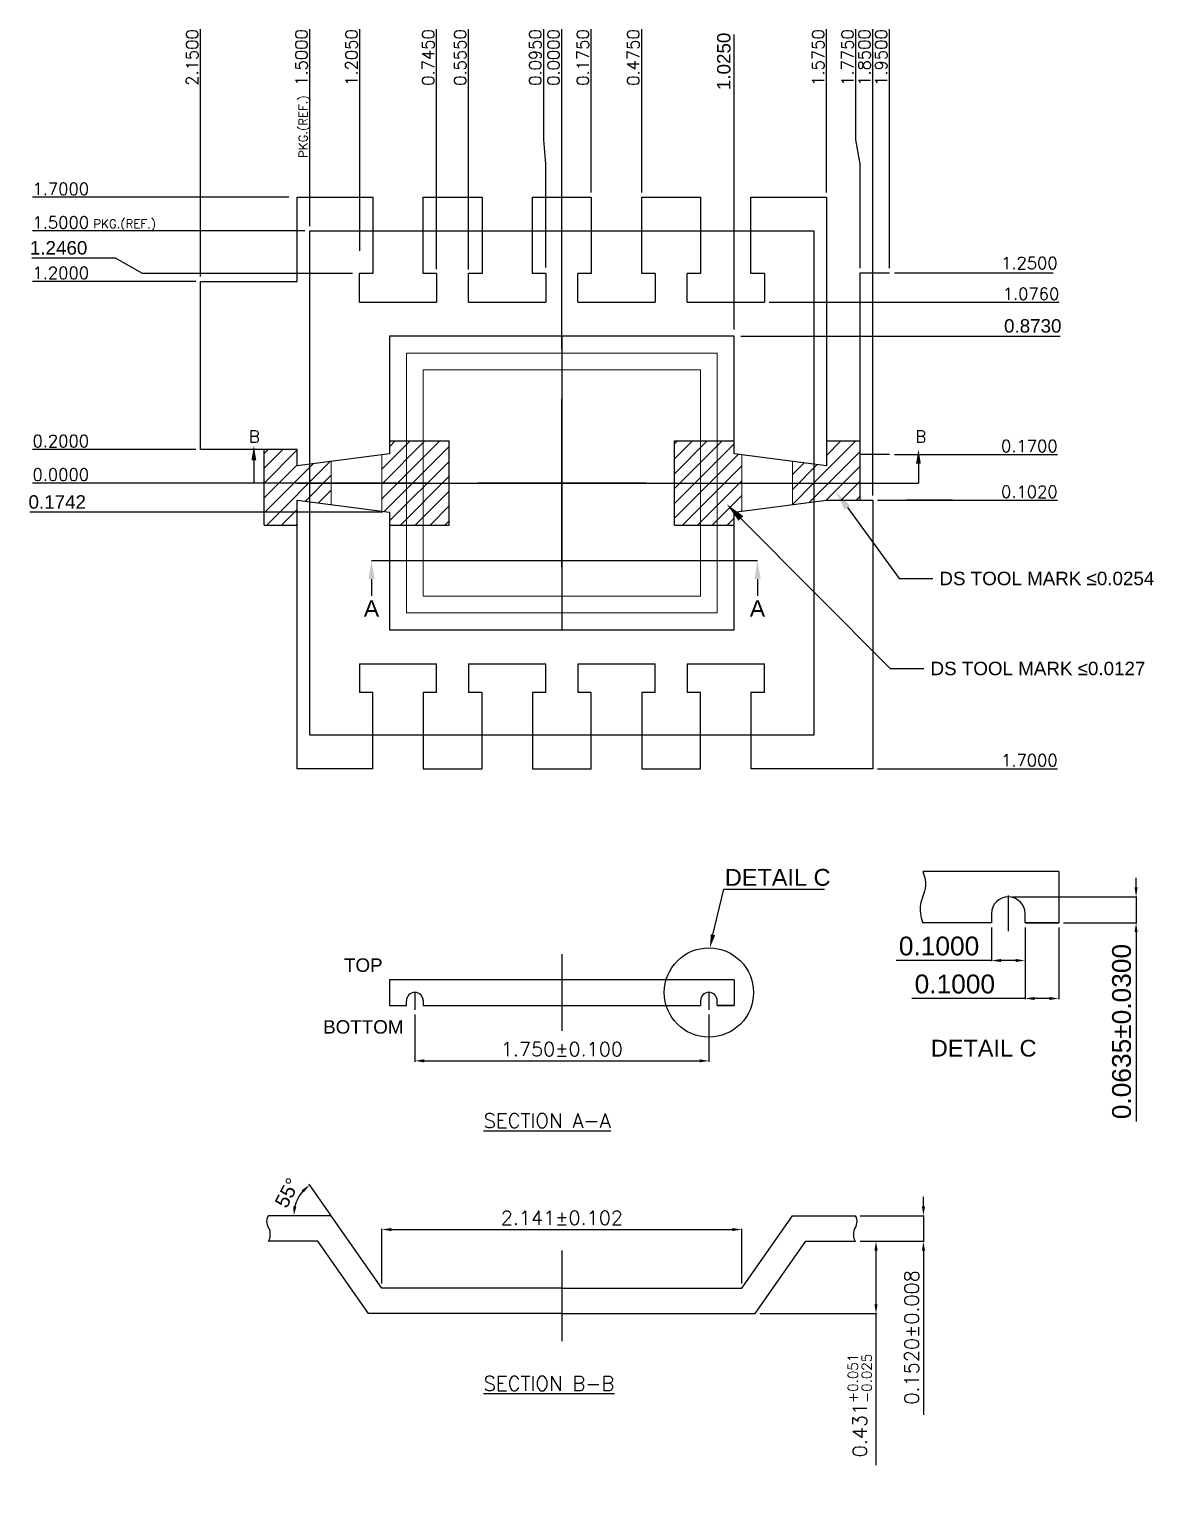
# Model space of a CAD drawing. Extents: x -286 to 88, y -150 to 67.
# Drawn here: x -79.3 to 88, y -150.1 to 67.5 of the extents above; entities that cross this region are included whole.
import ezdxf
from ezdxf import colors
from ezdxf.entities.mleader import LeaderData, LeaderLine
from ezdxf.enums import TextEntityAlignment as Align
from ezdxf.lldxf.tags import DXFTag
from ezdxf.math import Vec2, Vec3

# ---------------------------------------------------------------- set-up
doc = ezdxf.new("R2010")
doc.units = 0
doc.header["$LTSCALE"] = 20
doc.header["$MEASUREMENT"] = 0
doc.linetypes.add('PHANTOM', pattern=[15, 7.5, -1.5, 1.5, -1.5, 1.5, -1.5])
for name, color, linetype in [('CEN', 1, 'CENTER'), ('COIN-LINE', 4, 'Continuous'), ('DIM', 161, 'Continuous')]:
    doc.layers.add(name, color=color, linetype=linetype)
for name, color, linetype, lineweight in [('DS', 1, 'Continuous', 15), ('LF', 7, 'Continuous', 25), ('LF-H', 3, 'Continuous', 18), ('PKG', 6, 'PHANTOM', 25), ('PLATING', 241, 'HIDDEN', 13)]:
    doc.layers.add(name, color=color, linetype=linetype, lineweight=lineweight)
doc.styles.add('SIMPLEX', font='SIMPLEX.shx', dxfattribs={"height": 0.05})
doc.styles.get("Standard").update_dxf_attribs({"font": 'sanss___.ttf'})
tags = doc.linetypes.add('CENTER', pattern=[2, 1.25, -0.25, 0.25, -0.25]).pattern_tags.tags
tags[10:11] = [DXFTag(74, 4), DXFTag(75, 0), DXFTag(340, '0'), DXFTag(46, 1.0), DXFTag(50, 0.0), DXFTag(44, 0.0), DXFTag(45, 0.0)]
tags[8:9] = [DXFTag(74, 4), DXFTag(75, 0), DXFTag(340, '0'), DXFTag(46, 1.0), DXFTag(50, 0.0), DXFTag(44, 0.0), DXFTag(45, 0.0)]
tags[6:7] = [DXFTag(74, 4), DXFTag(75, 0), DXFTag(340, '0'), DXFTag(46, 1.0), DXFTag(50, 0.0), DXFTag(44, 0.0), DXFTag(45, 0.0)]
tags[4:5] = [DXFTag(74, 4), DXFTag(75, 0), DXFTag(340, '0'), DXFTag(46, 1.0), DXFTag(50, 0.0), DXFTag(44, 0.0), DXFTag(45, 0.0)]
tags = doc.linetypes.add('HIDDEN', pattern=[0.375, 0.25, -0.125]).pattern_tags.tags
tags[6:7] = [DXFTag(74, 4), DXFTag(75, 0), DXFTag(340, '0'), DXFTag(46, 1.0), DXFTag(50, 0.0), DXFTag(44, 0.0), DXFTag(45, 0.0)]
tags[4:5] = [DXFTag(74, 4), DXFTag(75, 0), DXFTag(340, '0'), DXFTag(46, 1.0), DXFTag(50, 0.0), DXFTag(44, 0.0), DXFTag(45, 0.0)]
doc.dimstyles.new('3-Standard', dxfattribs={"dimscale": 1.4, "dimtxt": 0.17, "dimasz": 0.17, "dimexe": 0.085, "dimexo": 0.085, "dimgap": 0.042, "dimtad": 1, "dimdec": 4, "dimzin": 0, "dimdsep": 46, "dimtxsty": 'Standard', "dimcen": 0, "dimadec": 0, "dimazin": 0, "dimtfac": 1, "dimtdec": 4, "dimtmove": 0, "dimatfit": 3, "dimfxl": 1, "dimtolj": 1, "dimtzin": 0, "dimarcsym": 0})
doc.dimstyles.new('4-Standard', dxfattribs={"dimtxt": 1, "dimasz": 2, "dimexe": 0.03, "dimexo": 0.03, "dimgap": 0.5, "dimtad": 1, "dimdec": 3, "dimzin": 0, "dimdsep": 46, "dimtxsty": 'Standard', "dimcen": 0, "dimclrd": 256, "dimadec": 0, "dimazin": 0, "dimtfac": 1, "dimtdec": 3, "dimtmove": 0, "dimatfit": 3, "dimfxl": 1, "dimtolj": 1, "dimtzin": 0, "dimarcsym": 0})

# ---------------------------------------------------------------- blocks, each defined once
blk = doc.blocks.new('*D1')
at = {"layer": 'DEFPOINTS', "color": 0, "transparency": 16777216}
for p in [(572.1, 662.49), (518.58, 653.78), (572.1, 653.78)]:
    blk.add_point(p, dxfattribs=at)
at = {"layer": 'DIM', "color": 0, "lineweight": -2, "transparency": 16777216}
for p, q in [((518.58, 654.48), (518.58, 662.61)), ((519.98, 662.49), (570.7, 662.49)), ((572.1, 654.48), (572.1, 662.61))]:
    blk.add_line(p, q, dxfattribs=at)
at = {"layer": 'DIM', "color": 0, "transparency": 16777216}
for points in [[(519.98, 662.73), (519.98, 662.26), (518.58, 662.49)], [(570.7, 662.73), (570.7, 662.26), (572.1, 662.49)]]:
    blk.add_solid(points, dxfattribs=at)
at = {"layer": 'DIM', "color": 0, "transparency": 16777216, "insert": (545.34, 664.24), "char_height": 2.1, "attachment_point": 5}
blk.add_mtext('\\A1;{\\Fsimplex|c136;2.141%%P0.102}', dxfattribs=at)
blk = doc.blocks.new('*D2')
at = {"layer": 'DEFPOINTS', "color": 0, "transparency": 16777216}
for p in [(506.56, 667.89), (501.64, 664.55), (511.04, 664.55), (511.04, 664.55), (518.58, 653.78)]:
    blk.add_point(p, dxfattribs=at)
at = {"layer": 'DIM', "color": 0, "transparency": 16777216}
blk.add_line((510.97, 664.65), (507.77, 669.23), dxfattribs=at)
blk.add_arc((511.04, 664.55), 5.59, 139.3783, 165.6217, dxfattribs=at)
for points in [[(506.64, 668.37), (506.95, 668.02), (507.83, 669.13)], [(505.86, 665.91), (505.39, 665.97), (505.45, 664.55)]]:
    blk.add_solid(points, dxfattribs=at)
at = {"layer": 'DIM', "color": 0, "transparency": 16777216, "insert": (504.5, 667.96), "char_height": 2.1, "attachment_point": 5, "rotation": 62.5}
blk.add_mtext('\\A1;55°', dxfattribs=at)
blk = doc.blocks.new('*D3')
at = {"layer": 'DEFPOINTS', "color": 0, "transparency": 16777216}
for p in [(589.04, 664.55), (599.13, 664.55), (589.04, 660.75)]:
    blk.add_point(p, dxfattribs=at)
at = {"layer": 'DIM', "color": 0, "lineweight": -2, "transparency": 16777216}
for p, q in [((599.13, 665.95), (599.13, 667.35)), ((589.74, 664.55), (599.25, 664.55)), ((599.13, 664.55), (599.13, 660.75)), ((589.74, 660.75), (599.25, 660.75)), ((599.13, 659.35), (599.13, 634.95))]:
    blk.add_line(p, q, dxfattribs=at)
at = {"layer": 'DIM', "color": 0, "transparency": 16777216}
for points in [[(598.9, 665.95), (599.36, 665.95), (599.13, 664.55)], [(598.9, 659.35), (599.36, 659.35), (599.13, 660.75)]]:
    blk.add_solid(points, dxfattribs=at)
at = {"layer": 'DIM', "color": 0, "transparency": 16777216, "insert": (597.38, 646.45), "char_height": 2.1, "attachment_point": 5, "rotation": 90}
blk.add_mtext('\\A1;{\\Fsimplex|c136;0.1520%%P0.008}', dxfattribs=at)
blk = doc.blocks.new('*D4')
at = {"layer": 'DEFPOINTS', "color": 0, "transparency": 16777216}
for p in [(589.04, 660.75), (574.08, 649.98), (592.07, 649.98)]:
    blk.add_point(p, dxfattribs=at)
at = {"layer": 'DIM', "color": 0, "lineweight": -2, "transparency": 16777216}
for p, q in [((589.74, 660.75), (592.19, 660.75)), ((592.07, 659.35), (592.07, 651.38)), ((574.78, 649.98), (592.19, 649.98)), ((592.07, 649.98), (592.07, 627.46))]:
    blk.add_line(p, q, dxfattribs=at)
at = {"layer": 'DIM', "color": 0, "transparency": 16777216}
for points in [[(591.84, 659.35), (592.31, 659.35), (592.07, 660.75)], [(591.84, 651.38), (592.31, 651.38), (592.07, 649.98)]]:
    blk.add_solid(points, dxfattribs=at)
at = {"layer": 'DIM', "color": 0, "transparency": 16777216, "insert": (589.66, 636.31), "char_height": 2.1, "attachment_point": 5, "rotation": 90}
blk.add_mtext('\\A1;{\\Fsimplex|c136;0.431\\H0.7x;\\S+0.051^ -0.025;}', dxfattribs=at)
blk = doc.blocks.new('INNER')
h = blk.add_hatch()
h.set_pattern_fill('ANSI31', color=256, scale=0.5)
h.set_pattern_definition([(45, (131.59851, 43.57095), (-0.04419417, 0.04419417), [])])
h.paths.add_polyline_path([(144.6579, 43.821), (144.4533, 43.821), (144.4533, 43.571), (144.6579, 43.571)])
h.paths.add_polyline_path([(144.4533, 43.821), (144.3033, 43.821), (144.3033, 43.7451), (144.2579, 43.7392), (144.2579, 43.571), (144.4533, 43.571)])
h.paths.add_polyline_path([(144.4533, 43.571), (144.2579, 43.571), (144.2579, 43.4027), (144.3033, 43.3968), (144.3033, 43.321), (144.4533, 43.321)])
h.paths.add_polyline_path([(144.6579, 43.571), (144.4533, 43.571), (144.4533, 43.321), (144.6579, 43.321)])
h.paths.add_polyline_path([(143.9563, 43.6996), (143.8283, 43.6828), (143.8283, 43.571), (143.9563, 43.571)])
h.paths.add_polyline_path([(143.9563, 43.571), (143.8283, 43.571), (143.8283, 43.4591), (143.9563, 43.4423)])
h.paths.add_polyline_path([(143.8283, 43.571), (143.8283, 43.6828), (143.7533, 43.6729), (143.7533, 43.771), (143.5563, 43.771), (143.5563, 43.321), (143.7533, 43.321), (143.7533, 43.469), (143.8283, 43.4591)])
h.paths.add_polyline_path([(146.2033, 43.821), (145.9987, 43.821), (145.9987, 43.571), (146.2033, 43.571)])
h.paths.add_polyline_path([(146.2033, 43.571), (145.9987, 43.571), (145.9987, 43.321), (146.2033, 43.321)])
h.paths.add_polyline_path([(146.3987, 43.571), (146.2033, 43.571), (146.2033, 43.321), (146.3533, 43.321), (146.3533, 43.3968), (146.3987, 43.4027)])
h.paths.add_polyline_path([(146.3987, 43.7392), (146.3533, 43.7451), (146.3533, 43.821), (146.2033, 43.821), (146.2033, 43.571), (146.3987, 43.571)])
h.paths.add_polyline_path([(147.1033, 43.821), (146.9033, 43.821), (146.9033, 43.6729), (146.8283, 43.6828), (146.8283, 43.4591), (146.9033, 43.469), (147.1033, 43.469)])
h.paths.add_polyline_path([(146.8283, 43.571), (146.7003, 43.571), (146.7003, 43.4423), (146.8283, 43.4591)])
h.paths.add_polyline_path([(146.8283, 43.6828), (146.7003, 43.6996), (146.7003, 43.571), (146.8283, 43.571)])
at = {"layer": 'CEN'}
for p, q in [((145.3283, 44.444), (145.3283, 42.698)), ((143.7533, 43.571), (146.9102, 43.571))]:
    blk.add_line(p, q, dxfattribs=at)
at = {"layer": 'DS'}
for p, q in [((143.9563, 43.4423), (143.9563, 43.6996)), ((144.2579, 43.4027), (144.2579, 43.7392)), ((146.3987, 43.4027), (146.3987, 43.7392)), ((146.7003, 43.4423), (146.7003, 43.6996))]:
    blk.add_line(p, q, dxfattribs=at)
at = {"layer": 'LF'}
for p, q in [((143.7533, 44.771), (143.7533, 45.271)), ((143.7533, 45.271), (144.2033, 45.271)), ((144.2033, 45.271), (144.2033, 44.817)), ((144.5033, 45.271), (144.8533, 45.271)), ((144.5033, 44.817), (144.5033, 45.271)), ((144.8533, 45.271), (144.8533, 44.817)), ((145.1533, 45.271), (145.5033, 45.271)), ((145.1533, 44.817), (145.1533, 45.271)), ((145.5033, 45.271), (145.5033, 44.817)), ((145.8033, 45.271), (146.1533, 45.271)), ((145.8033, 44.817), (145.8033, 45.271)), ((146.1533, 45.271), (146.1533, 44.817)), ((146.4533, 45.271), (146.9033, 45.271)), ((146.4533, 44.817), (146.4533, 45.271)), ((146.9033, 45.271), (146.9033, 43.6729)), ((144.2033, 44.817), (144.1233, 44.817)), ((144.1233, 44.647), (144.1233, 44.817)), ((144.5833, 44.817), (144.5033, 44.817)), ((144.5833, 44.817), (144.5833, 44.647)), ((144.8533, 44.817), (144.7733, 44.817)), ((144.7733, 44.647), (144.7733, 44.817)), ((145.2333, 44.817), (145.1533, 44.817)), ((145.2333, 44.817), (145.2333, 44.647)), ((145.5033, 44.817), (145.4233, 44.817)), ((145.4233, 44.647), (145.4233, 44.817)), ((145.8833, 44.817), (145.8033, 44.817)), ((145.8833, 44.817), (145.8833, 44.647)), ((146.1533, 44.817), (146.0733, 44.817)), ((146.0733, 44.647), (146.0733, 44.817)), ((146.5333, 44.817), (146.4533, 44.817)), ((146.5333, 44.817), (146.5333, 44.647)), ((143.1783, 43.771), (143.1783, 44.771)), ((143.1783, 44.771), (143.7533, 44.771)), ((144.1233, 44.647), (144.5833, 44.647)), ((144.7733, 44.647), (145.2333, 44.647)), ((145.4233, 44.647), (145.8833, 44.647)), ((146.0733, 44.647), (146.5333, 44.647)), ((146.3533, 44.444), (144.3033, 44.444)), ((144.3033, 44.444), (144.3033, 43.7451)), ((146.3533, 43.7451), (146.3533, 44.444)), ((144.3033, 43.821), (144.6579, 43.821)), ((144.6579, 43.321), (144.6579, 43.821)), ((145.9987, 43.821), (146.3533, 43.821)), ((145.9987, 43.321), (145.9987, 43.821)), ((146.9033, 43.821), (147.1033, 43.821)), ((147.1033, 43.469), (147.1033, 43.821)), ((143.7533, 43.771), (143.1783, 43.771)), ((143.5563, 43.321), (143.5563, 43.771)), ((143.7533, 43.6729), (143.7533, 43.771)), ((144.3033, 43.7451), (143.7533, 43.6729)), ((146.9033, 43.6729), (146.3533, 43.7451)), ((143.7533, 43.469), (144.3033, 43.3968)), ((143.7533, 41.871), (143.7533, 43.469)), ((146.3533, 43.3968), (146.9033, 43.469)), ((146.9033, 43.469), (147.1783, 43.469)), ((147.1783, 43.469), (147.1783, 41.871)), ((144.3033, 43.3968), (144.3033, 42.698)), ((146.3533, 42.698), (146.3533, 43.3968)), ((143.5563, 43.321), (143.7533, 43.321)), ((144.3033, 43.321), (144.6579, 43.321)), ((145.9987, 43.321), (146.3533, 43.321)), ((144.3033, 42.698), (146.3533, 42.698)), ((144.1233, 42.495), (144.1233, 42.325)), ((144.1233, 42.495), (144.5833, 42.495)), ((144.5833, 42.325), (144.5833, 42.495)), ((144.7733, 42.495), (144.7733, 42.325)), ((144.7733, 42.495), (145.2333, 42.495)), ((145.2333, 42.325), (145.2333, 42.495)), ((145.4233, 42.495), (145.4233, 42.325)), ((145.4233, 42.495), (145.8833, 42.495)), ((145.8833, 42.325), (145.8833, 42.495)), ((146.0733, 42.495), (146.0733, 42.325)), ((146.0733, 42.495), (146.5333, 42.495)), ((146.5333, 42.325), (146.5333, 42.495)), ((144.2033, 42.325), (144.1233, 42.325)), ((144.2033, 41.871), (144.2033, 42.325)), ((144.5033, 42.325), (144.5033, 41.871)), ((144.5833, 42.325), (144.5033, 42.325)), ((144.8533, 42.325), (144.7733, 42.325)), ((144.8533, 41.871), (144.8533, 42.325)), ((145.1533, 42.325), (145.1533, 41.871)), ((145.2333, 42.325), (145.1533, 42.325)), ((145.5033, 42.325), (145.4233, 42.325)), ((145.5033, 41.871), (145.5033, 42.325)), ((145.8033, 42.325), (145.8033, 41.871)), ((145.8833, 42.325), (145.8033, 42.325)), ((146.1533, 42.325), (146.0733, 42.325)), ((146.1533, 41.871), (146.1533, 42.325)), ((146.4533, 42.325), (146.4533, 41.871)), ((146.5333, 42.325), (146.4533, 42.325)), ((144.2033, 41.871), (143.7533, 41.871)), ((144.5033, 41.871), (144.8533, 41.871)), ((145.1533, 41.871), (145.5033, 41.871)), ((145.8033, 41.871), (146.1533, 41.871)), ((147.1783, 41.871), (146.4533, 41.871))]:
    blk.add_line(p, q, dxfattribs=at)
blk.add_lwpolyline([(147.2783, 43.741), (147.1033, 43.741), (147.1033, 44.821), (147.2783, 44.821)], dxfattribs=at)
at = {"layer": 'LF-H', "linetype": 'HIDDEN', "ltscale": 0.05}
for points in [[(144.4033, 42.798), (146.2533, 42.798), (146.2533, 44.344), (144.4033, 44.344)], [(144.5033, 42.898), (146.1533, 42.898), (146.1533, 44.244), (144.5033, 44.244)]]:
    blk.add_lwpolyline(points, close=True, dxfattribs=at)
at = {"layer": 'PKG'}
blk.add_lwpolyline([(143.8283, 42.071), (143.8283, 45.071), (146.8283, 45.071), (146.8283, 42.071)], close=True, dxfattribs=at)
blk = doc.blocks.new('*D5')
at = {"layer": 'DEFPOINTS', "color": 0, "transparency": 16777216}
for p in [(614.25, 708.01), (619.25, 708.13), (619.25, 696.86)]:
    blk.add_point(p, dxfattribs=at)
at = {"layer": 'DIM', "color": 0, "lineweight": -2, "transparency": 16777216}
for p, q in [((614.25, 707.31), (614.25, 696.74)), ((619.25, 707.43), (619.25, 696.74)), ((614.25, 696.86), (597.4, 696.86)), ((617.85, 696.86), (615.65, 696.86))]:
    blk.add_line(p, q, dxfattribs=at)
at = {"layer": 'DIM', "color": 0, "transparency": 16777216}
for points in [[(615.65, 697.09), (615.65, 696.63), (614.25, 696.86)], [(617.85, 697.09), (617.85, 696.63), (619.25, 696.86)]]:
    blk.add_solid(points, dxfattribs=at)
at = {"layer": 'DIM', "color": 0, "transparency": 16777216, "insert": (603.8, 699), "char_height": 2.8, "attachment_point": 5}
blk.add_mtext('\\A1;0.1000', dxfattribs=at)
blk = doc.blocks.new('*D6')
at = {"layer": 'DEFPOINTS', "color": 0, "transparency": 16777216}
for p in [(523.47, 695.19), (567.22, 695.19), (567.22, 687.58)]:
    blk.add_point(p, dxfattribs=at)
at = {"layer": 'DIM', "color": 0, "lineweight": -2, "transparency": 16777216}
for p, q in [((523.47, 694.49), (523.47, 687.46)), ((567.22, 694.49), (567.22, 687.46)), ((524.87, 687.58), (565.82, 687.58))]:
    blk.add_line(p, q, dxfattribs=at)
at = {"layer": 'DIM', "color": 0, "transparency": 16777216}
for points in [[(524.87, 687.82), (524.87, 687.35), (523.47, 687.58)], [(565.82, 687.82), (565.82, 687.35), (567.22, 687.58)]]:
    blk.add_solid(points, dxfattribs=at)
at = {"layer": 'DIM', "color": 0, "transparency": 16777216, "insert": (545.34, 689.33), "char_height": 2.1, "attachment_point": 5}
blk.add_mtext('\\A1;{\\Fsimplex|c136;1.750%%P0.100}', dxfattribs=at)
blk = doc.blocks.new('*D7')
at = {"layer": 'DEFPOINTS', "color": 0, "transparency": 16777216}
for p in [(609.25, 708.13), (614.25, 708.13), (614.25, 702.51)]:
    blk.add_point(p, dxfattribs=at)
at = {"layer": 'DIM', "color": 0, "lineweight": -2, "transparency": 16777216}
for p, q in [((609.25, 707.43), (609.25, 702.39)), ((614.25, 707.43), (614.25, 702.39)), ((609.25, 702.51), (595.06, 702.51)), ((612.85, 702.51), (610.65, 702.51))]:
    blk.add_line(p, q, dxfattribs=at)
at = {"layer": 'DIM', "color": 0, "transparency": 16777216}
for points in [[(610.65, 702.74), (610.65, 702.28), (609.25, 702.51)], [(612.85, 702.74), (612.85, 702.28), (614.25, 702.51)]]:
    blk.add_solid(points, dxfattribs=at)
at = {"layer": 'DIM', "color": 0, "transparency": 16777216, "insert": (601.45, 704.65), "char_height": 2.8, "attachment_point": 5}
blk.add_mtext('\\A1;0.1000', dxfattribs=at)
blk = doc.blocks.new('*D8')
at = {"layer": 'DEFPOINTS', "color": 0, "transparency": 16777216}
for p in [(611.75, 711.99), (619.25, 708.13), (630.76, 708.13)]:
    blk.add_point(p, dxfattribs=at)
at = {"layer": 'DIM', "color": 0, "lineweight": -2, "transparency": 16777216}
for p, q in [((630.76, 713.39), (630.76, 714.79)), ((612.45, 711.99), (630.88, 711.99)), ((630.76, 711.99), (630.76, 708.13)), ((619.95, 708.13), (630.88, 708.13)), ((630.76, 706.73), (630.76, 678.55))]:
    blk.add_line(p, q, dxfattribs=at)
at = {"layer": 'DIM', "color": 0, "transparency": 16777216}
for points in [[(630.53, 713.39), (630.99, 713.39), (630.76, 711.99)], [(630.53, 706.73), (630.99, 706.73), (630.76, 708.13)]]:
    blk.add_solid(points, dxfattribs=at)
at = {"layer": 'DIM', "color": 0, "transparency": 16777216, "insert": (628.61, 691.94), "char_height": 2.8, "attachment_point": 5, "rotation": 90}
blk.add_mtext('\\A1;0.0635%%P0.0300', dxfattribs=at)
blk = doc.blocks.new('A-A')
at = {"layer": 'DIM'}
for p, q in [((143.501, 42.717), (146.387, 42.717)), ((143.501, 42.579), (143.501, 42.453)), ((146.387, 42.579), (146.387, 42.453))]:
    blk.add_line(p, q, dxfattribs=at)
for points in [[(143.524, 42.579), (143.478, 42.579), (143.501, 42.717)], [(146.41, 42.579), (146.364, 42.579), (146.387, 42.717)]]:
    blk.add_solid(points, dxfattribs=at)
for p in [(143.443, 42.298), (146.329, 42.298)]:
    blk.add_text('A', height=0.123, dxfattribs=at).set_placement(p)
blk = doc.blocks.new('*D10')
at = {"layer": 'DEFPOINTS', "color": 0, "transparency": 16777216}
for p in [(570.97, 831.77), (570.97, 795.36), (545.34, 773.54)]:
    blk.add_point(p, dxfattribs=at)
at = {"layer": 'DIM', "color": 0, "lineweight": -2, "transparency": 16777216}
blk.add_line((570.97, 796.36), (570.97, 840.24), dxfattribs=at)
at = {"layer": 'DIM', "color": 0, "transparency": 16777216, "insert": (569.44, 836.26), "char_height": 2, "attachment_point": 5, "rotation": 90}
blk.add_mtext('\\A1;1.0250', dxfattribs=at)
blk = doc.blocks.new('*D11')
at = {"layer": 'DEFPOINTS', "color": 0, "transparency": 16777216}
for p in [(570.97, 795.36), (610.82, 795.36), (545.34, 773.54)]:
    blk.add_point(p, dxfattribs=at)
at = {"layer": 'DIM', "color": 0, "lineweight": -2, "transparency": 16777216}
blk.add_line((571.97, 795.36), (619.46, 795.36), dxfattribs=at)
at = {"layer": 'DIM', "color": 0, "transparency": 16777216, "insert": (615.39, 796.9), "char_height": 2, "attachment_point": 5}
blk.add_mtext('\\A1;0.8730', dxfattribs=at)
blk = doc.blocks.new('*D12')
at = {"layer": 'DEFPOINTS', "color": 0, "transparency": 16777216}
for p in [(545.34, 773.54), (474.85, 769.18), (519.72, 769.18)]:
    blk.add_point(p, dxfattribs=at)
at = {"layer": 'DIM', "color": 0, "lineweight": -2, "transparency": 16777216}
blk.add_line((518.72, 769.18), (466.2, 769.18), dxfattribs=at)
at = {"layer": 'DIM', "color": 0, "transparency": 16777216, "insert": (470.28, 770.71), "char_height": 2, "attachment_point": 5}
blk.add_mtext('\\A1;0.1742', dxfattribs=at)
blk = doc.blocks.new('*D13')
at = {"layer": 'DEFPOINTS', "color": 0, "transparency": 16777216}
for p in [(474.96, 806.98), (515.22, 804.69), (545.34, 773.54)]:
    blk.add_point(p, dxfattribs=at)
at = {"layer": 'DIM', "color": 0, "lineweight": -2, "transparency": 16777216}
for p, q in [((478.96, 806.98), (466.49, 806.98)), ((482.96, 804.69), (478.96, 806.98)), ((514.22, 804.69), (482.96, 804.69))]:
    blk.add_line(p, q, dxfattribs=at)
at = {"layer": 'DIM', "color": 0, "transparency": 16777216, "insert": (470.48, 808.51), "char_height": 2, "attachment_point": 5}
blk.add_mtext('\\A1;1.2460', dxfattribs=at)

msp = doc.modelspace()

# ---------------------------------------------------------------- linework, layer by layer
at = {"layer": 'CEN'}
for p, q in [((-0.0863, 19.14738), (-0.0863, -19.14738)), ((-0.0863, 19.14738), (-0.0863, -19.14738)), ((-0.0863, 19.14738), (-0.0863, -19.14738)), ((-0.0863, -12.5), (-0.0863, 12.5)), ((-19.23368, 0), (19.06109, 0)), ((-19.23368, 0), (19.06109, 0)), ((-19.23368, 0), (19.06109, 0)), ((12.4137, 0), (-12.5863, 0)), ((66.31931, -61.35129), (66.31931, -66.68024)), ((-0.0863, -70.10782), (-0.0863, -81.50782)), ((-21.9613, -75.67975), (-21.9613, -78.34422)), ((21.7887, -75.67975), (21.7887, -78.34422)), ((-0.0863, -114.18106), (-0.0863, -127.63543))]:
    msp.add_line(p, q, dxfattribs=at)
at = {"layer": 'COIN-LINE'}
msp.add_line((-53.8363, 47.5), (-53.8363, 51.07143), dxfattribs=at)
at = {"layer": 'DIM'}
for p, q in [((-53.8363, 51.07143), (-53.8363, 67.5)), ((-37.5863, 51.07143), (-37.5863, 67.5)), ((-30.13126, 51.07143), (-30.13126, 67.5)), ((-18.7118, 51.07143), (-18.7118, 67.5)), ((-13.9618, 51.07143), (-13.9618, 67.5)), ((-2.7858, 51.07143), (-2.7858, 67.5)), ((-0.0863, 51.07143), (-0.0863, 67.5)), ((4.2892, 51.07143), (4.2892, 67.5)), ((11.7892, 51.07143), (11.7892, 67.5)), ((39.2887, 51.07143), (39.2887, 67.5)), ((43.6637, 51.07143), (43.6637, 67.5)), ((46.1637, 51.07143), (46.1637, 67.5)), ((48.6637, 51.07143), (48.6637, 67.5)), ((-37.5863, 47.5), (-37.5863, 51.07143)), ((-30.13126, 47.5), (-30.13126, 51.07143)), ((-18.7118, 47.5), (-18.7118, 51.07143)), ((-13.9618, 47.5), (-13.9618, 51.07143)), ((-2.4613, 47.5), (-2.7858, 51.07143)), ((-0.0863, 47.5), (-0.0863, 51.07143)), ((4.2892, 47.5), (4.2892, 51.07143)), ((11.7892, 47.5), (11.7892, 51.07143)), ((39.2887, 47.5), (39.2887, 51.07143)), ((44.2887, 47.5), (43.6637, 51.07143)), ((46.1637, 47.5), (46.1637, 51.07143)), ((48.6637, 47.5), (48.6637, 51.07143)), ((-53.8363, 30.71429), (-53.8363, 47.5)), ((-37.5863, 38.21429), (-37.5863, 47.5)), ((-30.13126, 34.53808), (-30.13126, 47.5)), ((-18.7118, 31.83148), (-18.7118, 47.5)), ((-13.9618, 31.78121), (-13.9618, 47.5)), ((-2.4613, 32.08282), (-2.4613, 47.5)), ((-0.0863, 19.86167), (-0.0863, 47.5)), ((4.2892, 43.21429), (4.2892, 47.5)), ((11.7892, 43.21429), (11.7892, 47.5)), ((39.2887, 43.21429), (39.2887, 47.5)), ((44.2887, 31.96429), (44.2887, 47.5)), ((46.1637, -1.83506), (46.1637, 47.5)), ((48.6637, 31.96429), (48.6637, 47.5)), ((-62.40773, 42.5), (-78.8363, 42.5)), ((-58.8363, 42.5), (-62.40773, 42.5)), ((-40.69109, 42.5), (-58.8363, 42.5)), ((-62.40773, 37.5), (-78.8363, 37.5)), ((-58.8363, 37.5), (-62.40773, 37.5)), ((-38.30058, 37.5), (-58.8363, 37.5)), ((49.37799, 31.25), (53.6637, 31.25)), ((53.6637, 31.25), (57.23513, 31.25)), ((57.23513, 31.25), (72.98623, 31.25)), ((-62.40773, 30), (-78.8363, 30)), ((-58.8363, 30), (-62.40773, 30)), ((-54.55058, 30), (-58.8363, 30)), ((30.74739, 26.9), (53.9081, 26.9)), ((53.9081, 26.9), (57.47953, 26.9)), ((57.47953, 26.9), (73.9081, 26.9)), ((-62.40773, 5), (-78.8363, 5)), ((-58.8363, 5), (-62.40773, 5)), ((-54.55058, 5), (-58.8363, 5)), ((-45.90493, 3.38939), (-45.90493, 0)), ((49.37799, 4.25), (53.6637, 4.25)), ((52.9565, 2.85714), (52.9565, 0)), ((53.6637, 4.25), (57.23513, 4.25)), ((57.23513, 4.25), (73.6637, 4.25)), ((-62.40773, 0), (-78.8363, 0)), ((-58.8363, 0), (-62.40773, 0)), ((-19.94796, 0), (-58.8363, 0)), ((19.77537, 0), (52.9565, 0)), ((46.87799, -2.55), (53.6637, -2.55)), ((58.0387, -2.54934), (51.1637, -2.54934)), ((53.6637, -2.55), (57.23513, -2.55)), ((57.23513, -2.55), (73.6637, -2.55)), ((-53.87201, -4.35475), (-57.44344, -4.35475)), ((46.87799, -42.5), (53.6637, -42.5)), ((53.6637, -42.5), (57.23513, -42.5)), ((57.23513, -42.5), (73.6637, -42.5))]:
    msp.add_line(p, q, dxfattribs=at)
msp.add_circle((21.7887, -75.77975), 6.63875, dxfattribs=at)
for points in [[(-45.90493, 5.53225), (-46.26207, 3.38939), (-45.54778, 3.38939)], [(52.9565, 5), (53.31364, 2.85714), (52.59936, 2.85714)]]:
    msp.add_solid(points, dxfattribs=at)
at = {"layer": 'LF'}
for p, q in [((73.81931, -57.80745), (53.58696, -57.80745)), ((73.81931, -57.80745), (73.81931, -65.40745)), ((63.81931, -64.05129), (63.81931, -65.40745)), ((68.81931, -65.40745), (68.81931, -64.05129)), ((63.81931, -65.40745), (53.58156, -65.40745)), ((68.81931, -65.40745), (73.81931, -65.40745)), ((73.81931, -65.40745), (68.81931, -65.40745)), ((25.5387, -73.90782), (-25.7113, -73.90782)), ((-25.7113, -73.90782), (-25.7113, -77.70782)), ((25.5387, -73.90782), (25.5387, -77.70782)), ((-25.7113, -77.70782), (-23.2113, -77.70782)), ((-23.2113, -77.70782), (-23.2113, -77.02975)), ((-20.7113, -77.02975), (-20.7113, -77.70782)), ((-20.7113, -77.70782), (20.5387, -77.70782)), ((20.5387, -77.02975), (20.5387, -77.70782)), ((23.0387, -77.70782), (23.0387, -77.02975)), ((23.0387, -77.70782), (25.5387, -77.70782)), ((25.5387, -77.70782), (23.0387, -77.70782)), ((-34.3863, -108.98861), (-43.7863, -108.98861)), ((-26.8474, -119.75528), (-34.3863, -108.98861)), ((26.6748, -119.75528), (34.2137, -108.98861)), ((34.2137, -108.98861), (43.6137, -108.98861)), ((-36.36445, -112.78861), (-43.7863, -112.78861)), ((-28.82555, -123.55528), (-36.36445, -112.78861)), ((28.65296, -123.55528), (36.19186, -112.78861)), ((36.19186, -112.78861), (43.6137, -112.78861)), ((-0.0863, -119.75528), (-26.8474, -119.75528)), ((-0.0863, -119.75528), (26.6748, -119.75528)), ((-0.0863, -123.55528), (-28.82555, -123.55528)), ((-0.0863, -123.55528), (28.65296, -123.55528))]:
    msp.add_line(p, q, dxfattribs=at)
for centre, radius, start, end in [((66.31931, -64.05129), 2.5, 0, 180), ((-21.9613, -77.02975), 1.25, 0, 180), ((21.7887, -77.02975), 1.25, 0, 180), ((-42.18168, -109.84426), 1.81849, 151.9316622, 221.4346133), ((42.00909, -109.84426), 1.81849, 318.5653867, 28.0683378), ((-45.91677, -111.7117), 2.46294, 334.0715036, 15.6407344), ((45.74417, -111.7117), 2.46294, 164.3592656, 205.9284964)]:
    msp.add_arc(centre, radius, start, end, dxfattribs=at)
msp.add_open_spline([(53.58696, -57.80745), (55.00244, -61.19459), (52.26374, -61.61806), (53.55487, -65.33183), (53.56359, -65.35688), (53.57248, -65.38209), (53.58156, -65.40745)], degree=3, knots=[0.0073395498, 0.0073395498, 0.0073395498, 0.0073395498, 1, 1, 1, 1.0066975257, 1.0066975257, 1.0066975257, 1.0066975257], dxfattribs=at)

# ---------------------------------------------------------------- block references
at = {"layer": 'LF', "xscale": 25, "yscale": 25, "zscale": 25}
msp.add_blockref('INNER', (-3633.29368, -1089.27382), dxfattribs=at)
at = {"layer": 'PLATING', "xscale": 19.89623255251913, "yscale": 19.89623255251913, "zscale": 19.89623255251913}
msp.add_blockref('A-A', (-2883.52281, -861.4523), dxfattribs=at)

# ---------------------------------------------------------------- texts
at = {"layer": 'DIM', "style": 'SIMPLEX'}
for s, p in [('2.1500', (-54.19344, 67.5)), ('1.5000', (-37.94344, 67.5)), ('1.2050', (-30.4884, 67.5)), ('0.7450', (-19.06894, 67.5)), ('0.5550', (-14.31894, 67.5)), ('0.0950', (-3.14294, 67.5)), ('0.0000', (-0.44344, 67.5)), ('0.1750', (3.93206, 67.5)), ('0.4750', (11.43206, 67.5)), ('1.5750', (38.93156, 67.5)), ('1.7750', (43.30656, 67.5)), ('1.8500', (45.80656, 67.5)), ('1.9500', (48.30656, 67.5))]:
    msp.add_text(s, height=1.785714, rotation=90, dxfattribs=at).set_placement(p, align=Align.RIGHT)
msp.add_text('PKG.(REF.)', height=1.285714, rotation=90, dxfattribs=at).set_placement((-37.94449, 48.35124))
for s, height, p in [('1.7000', 1.785714, (-78.8363, 42.85714)), ('1.5000', 1.785714, (-78.8363, 37.85714)), ('PKG.(REF.)', 1.285714, (-69.77341, 37.91122)), ('1.2000', 1.785714, (-78.8363, 30.35714)), ('0.2000', 1.785714, (-78.8363, 5.35714)), ('B', 1.78571, (-46.63508, 6.01393)), ('B', 1.78571, (52.49364, 6.01393)), ('0.0000', 1.785714, (-78.8363, 0.35714)), ('%%USECTION A-A', 2.1428571, (-11.74149, -95.91443)), ('%%USECTION B-B', 2.1428571, (-11.74149, -135.01883))]:
    msp.add_text(s, height=height, dxfattribs=at).set_placement(p)
for s, p in [('1.2500', (73.6637, 31.82924)), ('1.0760', (73.9081, 27.25714)), ('0.1700', (73.6637, 4.60714)), ('0.1020', (73.6637, -2.19286)), ('1.7000', (73.6637, -42.14286))]:
    msp.add_text(s, height=1.785714, dxfattribs=at).set_placement(p, align=Align.RIGHT)
at = {"layer": 'DIM'}
for s, height, p in [('TOP', 2, (-29.6213, -71.71256)), ('BOTTOM', 2, (-29.6213, -80.90315)), ('DETAIL C', 2.5, (62.66055, -84.06889))]:
    msp.add_text(s, height=height, dxfattribs=at).set_placement(p, align=Align.MIDDLE)
at = {"layer": 'DIM', "insert": (24.16091, -59.94545), "char_height": 2.5, "attachment_point": 7}
msp.add_mtext('\\A1;DETAIL C', dxfattribs=at)

# ---------------------------------------------------------------- dimensions: what is measured, and where the dimension line sits
at = {"layer": 'DIM'}
for feature_location, offset, dtype, picture, middle in [((25.5387, 21.825), (0, 36.40553), 1, '*D10', (24.00853, 62.71818)), ((-30.2108, 31.15), (-40.25374, 2.29303), 0, '*D13', (-74.95219, 34.97458)), ((25.5387, 21.825), (39.85171, 0), 0, '*D11', (69.959, 23.35655)), ((-25.7113, -4.35475), (-44.86655, 0), 0, '*D12', (-75.15055, -2.82458))]:
    dim = msp.add_ordinate_dim(feature_location=feature_location, offset=offset, dtype=dtype, origin=(-0.0863, 0), dimstyle='4-Standard', override={"dimtxt": 2, "dimexo": 1, "dimdec": 4, "dimlfac": 0.04}, dxfattribs=at)
    dim.commit()
    dim.dimension.update_dxf_attribs({"geometry": picture, "text_midpoint": middle, "insert": (-545.42819, -773.53904)})
at = {"layer": 'DIM', "color": 1}
for base, p1, p2, text, override, picture, middle in [((85.33022, -65.40745), (66.31931, -61.55129), (73.81931, -65.40745), '0.0635%%P0.0300', {"dimtxt": 2, "dimasz": 1, "dimexo": 0.5, "dimgap": 0.5, "dimlfac": 0.5}, '*D8', (85.33022, -81.59771)), ((46.64626, -123.55528), (43.6137, -112.78861), (28.65296, -123.55528), '{\\Fsimplex|c136;0.431\\H0.7x;\\S+0.051^ -0.025;}', {"dimtxt": 1.5, "dimasz": 1, "dimexo": 0.5, "dimgap": 0.5, "dimlfac": 0.5}, '*D4', (46.64626, -137.23028))]:
    dim = msp.add_linear_dim(base=base, p1=p1, p2=p2, angle=90, text=text, dimstyle='3-Standard', override=override, dxfattribs=at)
    dim.commit()
    dim.dimension.update_dxf_attribs({"geometry": picture, "text_midpoint": middle, "dimtype": 128, "insert": (-545.42819, -773.53904)})
at = {"layer": 'DIM'}
for base, p1, p2, text, override, picture, middle in [((68.81931, -71.02779), (63.81931, -65.40745), (68.81931, -65.40745), '0.1000', {"dimtxt": 2, "dimasz": 1, "dimexo": 0.5, "dimgap": 0.5, "dimlfac": 0.5}, '*D7', (56.02329, -71.02779)), ((73.81931, -76.67814), (68.81931, -65.52645), (73.81931, -65.40745), '0.1000', {"dimtxt": 2, "dimasz": 1, "dimexo": 0.5, "dimgap": 0.5, "dimlfac": 0.5}, '*D5', (58.37167, -76.67814)), ((21.7887, -85.95649), (-21.9613, -78.34422), (21.7887, -78.34422), '{\\Fsimplex|c136;1.750%%P0.100}', {"dimtxt": 1.5, "dimasz": 1, "dimexo": 0.5, "dimgap": 0.5, "dimlfac": 0.5}, '*D6', (-0.0863, -85.95649)), ((26.6748, -111.04409), (-26.8474, -119.75528), (26.6748, -119.75528), '{\\Fsimplex|c136;2.141%%P0.102}', {"dimtxt": 1.5, "dimasz": 1, "dimexo": 0.5, "dimgap": 0.5, "dimlfac": 0.5}, '*D1', (-0.0863, -111.04409))]:
    dim = msp.add_linear_dim(base=base, p1=p1, p2=p2, text=text, dimstyle='3-Standard', override=override, dxfattribs=at)
    dim.commit()
    dim.dimension.update_dxf_attribs({"geometry": picture, "text_midpoint": middle, "dimtype": 128, "insert": (-545.42819, -773.53904)})
dim = msp.add_angular_dim_2l(base=(-38.87295, -105.64842), line1=((-34.3863, -108.98861), (-43.7863, -108.98861)), line2=((-26.8474, -119.75528), (-34.3863, -108.98861)), dimstyle='3-Standard', override={"dimtxt": 1.5, "dimasz": 1, "dimgap": 0.5, "dimdec": 0, "dimlfac": 0.5}, dxfattribs=at)
dim.commit()
dim.dimension.update_dxf_attribs({"geometry": '*D2', "text_midpoint": (-39.34777, -106.40583), "dimtype": 130, "insert": (-545.42819, -773.53904)})
dim = msp.add_linear_dim(base=(53.70117, -108.98861), p1=(43.6137, -112.78861), p2=(43.6137, -108.98861), angle=90, text='{\\Fsimplex|c136;0.1520%%P0.008}', dimstyle='3-Standard', override={"dimtxt": 1.5, "dimasz": 1, "dimexo": 0.5, "dimgap": 0.5, "dimlfac": 0.5}, dxfattribs=at)
dim.commit()
dim.dimension.update_dxf_attribs({"geometry": '*D3', "text_midpoint": (53.70117, -127.08861), "dimtype": 128, "insert": (-545.42819, -773.53904)})

# ---------------------------------------------------------------- leaders
at = {"layer": 'DIM', "color": 1}
ml = msp.add_multileader_mtext('Standard', dxfattribs=at)
ml.set_content('DS TOOL MARK {\\fArial|b0|i0|c0|p34;≤}0.0254', color=1)
ml.set_leader_properties()
ml.build(insert=Vec2(0, 0))
ml.multileader.update_dxf_attribs({"text_right_attachment_type": 6, "dogleg_length": 5, "arrow_head_size": 3})
ctx = ml.context
ctx.base_point, ctx.char_height, ctx.arrow_head_size, ctx.landing_gap_size, ctx.plane_origin = Vec3(55.07787, -14.22575), 2, 3, 1, Vec3(24.77007, -2.63194)
ctx.right_attachment = 6
notes = []
notes.append((ctx, [(0, (1, 1, 0), (50.07787, -14.22575), (1, 0), 5, [(0, [(40.61793, -1.24097)], 0, [])])]))
ctx.mtext.insert, ctx.mtext.flow_direction = Vec3(56.07787, -13.19557), 5
ml = msp.add_multileader_mtext('Standard', dxfattribs=at)
ml.set_content('DS TOOL MARK {\\fArial|b0|i0|c0|p34;≤}0.0127', color=1)
ml.set_leader_properties()
ml.build(insert=Vec2(0, 0))
ml.multileader.update_dxf_attribs({"text_right_attachment_type": 6, "dogleg_length": 5, "arrow_head_size": 3})
ctx = ml.context
ctx.base_point, ctx.char_height, ctx.arrow_head_size, ctx.landing_gap_size, ctx.plane_origin = Vec3(53.75545, -27.6154), 2, 3, 1, Vec3(8.58544, -4.52873)
ctx.right_attachment = 6
notes.append((ctx, [(0, (1, 1, 0), (48.75545, -27.6154), (1, 0), 5, [(0, [(24.43329, -3.13776)], 0, [])])]))
ctx.mtext.insert, ctx.mtext.flow_direction = Vec3(54.75545, -26.58522), 5
at = {"layer": 'DIM'}
ml = msp.add_multileader_mtext('Standard', dxfattribs=at)
ml.set_content('', color=256)
ml.set_leader_properties()
ml.build(insert=Vec2(0, 0))
ml.multileader.update_dxf_attribs({"text_right_attachment_type": 6, "dogleg_length": 0.36, "arrow_head_size": 2})
ctx = ml.context
ctx.base_point, ctx.char_height, ctx.arrow_head_size, ctx.landing_gap_size, ctx.plane_origin = Vec3(38.99761, -60.42672), 0.18, 2, 0.09, Vec3(21.93143, -66.04656)
ctx.right_attachment = 6
notes.append((ctx, [(0, (1, 1, 0), (23.99496, -60.42672), (1, 0), 15.00265, [(0, [(21.93143, -69.14253)], 0, [])])]))
ctx.mtext.insert, ctx.mtext.flow_direction = Vec3(39.08761, -60.33672), 5
for ctx, leaders in notes:
    for number, flags, end, landing, length, lines in leaders:
        leader = LeaderData()
        leader.index, (leader.has_last_leader_line, leader.has_dogleg_vector, leader.attachment_direction) = number, flags
        leader.last_leader_point, leader.dogleg_vector, leader.dogleg_length = Vec3(end), Vec3(landing), length
        for number, points, colour, breaks in lines:
            line = LeaderLine()
            line.index, line.vertices, line.color, line.breaks = number, Vec3.list(points), colors.encode_raw_color(colour), breaks
            leader.lines.append(line)
        ctx.leaders.append(leader)

doc.saveas('drawing.dxf')
